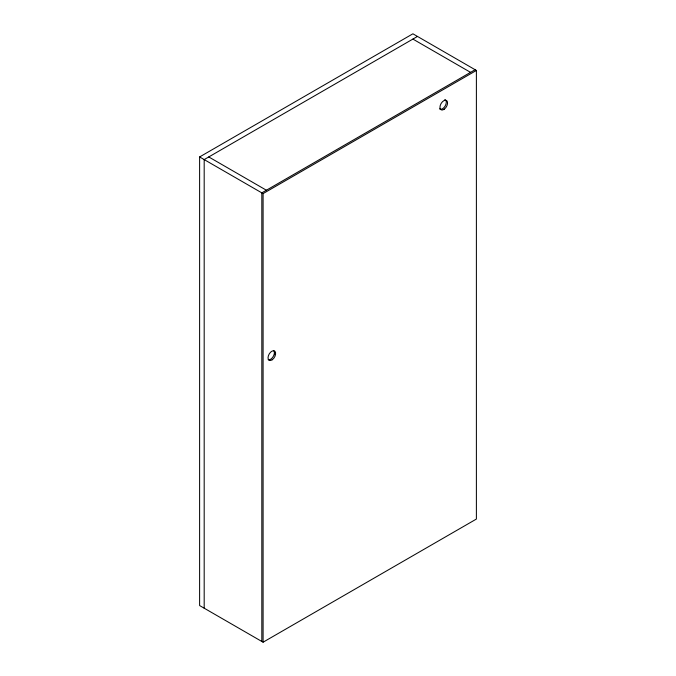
<?xml version="1.0" encoding="UTF-8"?>
<svg xmlns="http://www.w3.org/2000/svg" width="676" height="676" viewBox="0 0 676 676"><rect width="100%" height="100%" fill="white"/><g stroke="black" fill="none" stroke-linecap="round" stroke-linejoin="round"><path stroke-width="1.01" d="M199.614 156.942L412.909 33.8L476.386 70.448L476.386 519.058L263.091 642.2L199.614 605.552L199.614 156.942L263.091 193.598L476.386 70.448M417.481 36.436L204.186 159.587L204.186 608.189M475.118 69.721L261.823 192.863L261.823 641.465M412.909 39.081L470.547 72.357M208.757 156.942L266.395 190.226M274.515 351.579L274.515 354.731M263.091 193.598L263.091 642.2M273.619 350.514A5.383 3.11 -60 0 1 273.214 356.531A5.383 3.11 -60 0 1 268.195 359.716M444.791 99.558A5.383 3.11 -60 0 1 445.197 105.921A5.383 3.11 -60 0 1 439.476 108.828M272.267 359.75A5.383 3.11 -60 0 0 274.895 351.25A5.383 3.11 -60 0 0 268.338 355.906A5.383 3.11 -60 0 0 272.267 359.75M444.276 109.182A5.383 3.11 -60 0 0 446.768 100.69A5.383 3.11 -60 0 0 440.228 105.498A5.383 3.11 -60 0 0 444.276 109.182"/></g></svg>
